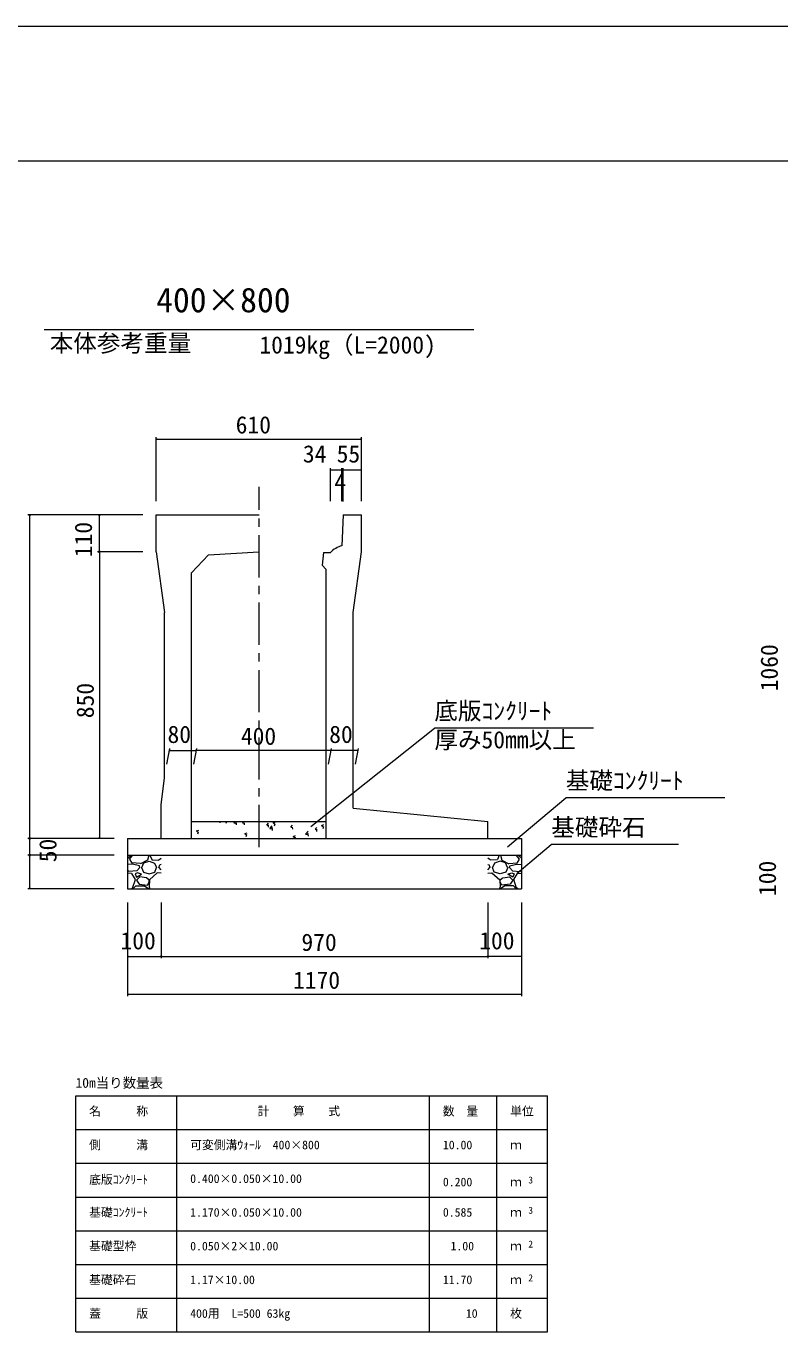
# Model space of a CAD drawing. Units: millimetres on the paper, scale 1:20. Extents: x 0 to 841, y 0 to 594.
# Drawn here: x 540.7 to 652.6, y 400.3 to 594 of the extents above; entities that cross this region are included whole.
import ezdxf
from ezdxf.enums import TextEntityAlignment as Align

# ---------------------------------------------------------------- set-up
doc = ezdxf.new("R2010")
doc.units = ezdxf.units.MM
doc.linetypes.add('USER1', pattern=[10, 6.25, -1.25, 1.25, -1.25])
for name, color, linetype, lineweight in [('D-STR-DIM（寸法）', 7, 'Continuous', 18), ('D-STR-HTXT（旗揚げ）', 4, 'Continuous', 18), ('D-STR-STRn（構造物）', 5, 'Continuous', 18), ('D-STR（構造物外形線）', 1, 'Continuous', 18), ('D-TTL(外枠）', 2, 'Continuous', 18), ('DEFPOINTS_2', 8, 'Continuous', 18)]:
    doc.layers.add(name, color=color, linetype=linetype, lineweight=lineweight)
doc.layers.add('D-STR-TXT（文字）', color=7, linetype='Continuous')
doc.styles.add('ＭＳ ゴシック', font='')
doc.styles.get('ＭＳ ゴシック').set_extended_font_data('MS Gothic')

msp = doc.modelspace()

# ---------------------------------------------------------------- linework, layer by layer
at = {"layer": 'D-STR-DIM（寸法）'}
for p, q in [((560.018, 523.525), (560.018, 533.014)), ((560.018, 532.764), (560.168, 532.789)), ((560.018, 532.764), (560.038, 532.764)), ((560.168, 532.739), (560.018, 532.764)), ((560.038, 532.764), (590.498, 532.764)), ((590.368, 532.789), (590.518, 532.764)), ((590.518, 532.764), (590.368, 532.739)), ((590.518, 532.764), (590.498, 532.764)), ((590.518, 523.525), (590.518, 533.014)), ((585.873, 523.525), (585.873, 528.431)), ((585.873, 528.181), (586.023, 528.206)), ((585.873, 528.181), (585.893, 528.181)), ((586.023, 528.156), (585.873, 528.181)), ((585.893, 528.181), (587.563, 528.181)), ((587.433, 528.206), (587.583, 528.181)), ((587.583, 528.181), (587.433, 528.156)), ((587.583, 528.181), (587.563, 528.181)), ((587.583, 523.525), (587.583, 528.431)), ((587.583, 523.525), (587.583, 528.431)), ((587.583, 528.181), (587.733, 528.206)), ((587.583, 528.181), (587.603, 528.181)), ((587.733, 528.156), (587.583, 528.181)), ((587.772, 528.181), (587.603, 528.181)), ((587.642, 528.206), (587.792, 528.181)), ((587.792, 528.181), (587.642, 528.156)), ((587.792, 528.181), (587.772, 528.181)), ((587.792, 523.516), (587.792, 528.431)), ((587.792, 523.516), (587.792, 528.431)), ((587.792, 528.181), (587.942, 528.206)), ((587.792, 528.181), (587.812, 528.181)), ((587.942, 528.156), (587.792, 528.181)), ((587.812, 528.181), (590.498, 528.181)), ((590.368, 528.206), (590.518, 528.181)), ((590.518, 528.181), (590.368, 528.156)), ((590.518, 528.181), (590.498, 528.181)), ((590.518, 523.525), (590.518, 528.431)), ((558.018, 521.525), (540.971, 521.525)), ((541.196, 521.375), (541.221, 521.525)), ((541.221, 521.525), (541.221, 521.505)), ((541.221, 521.525), (541.246, 521.375)), ((541.221, 521.505), (541.221, 473.545)), ((558.018, 521.525), (551.331, 521.525)), ((551.556, 521.375), (551.581, 521.525)), ((551.581, 521.525), (551.581, 521.505)), ((551.581, 521.525), (551.606, 521.375)), ((551.581, 516.045), (551.581, 521.505)), ((558.018, 516.025), (551.331, 516.025)), ((556.018, 516.025), (551.331, 516.025)), ((551.581, 516.025), (551.556, 516.175)), ((551.556, 515.875), (551.581, 516.025)), ((551.606, 516.175), (551.581, 516.025)), ((551.581, 516.025), (551.581, 516.045)), ((551.581, 516.025), (551.581, 516.005)), ((551.581, 516.025), (551.606, 515.875)), ((551.581, 516.005), (551.581, 473.545)), ((561.62, 484.525), (562.028, 486.839)), ((561.984, 486.589), (562.134, 486.614)), ((561.984, 486.589), (562.004, 486.589)), ((562.134, 486.564), (561.984, 486.589)), ((562.004, 486.589), (565.964, 486.589)), ((565.62, 484.525), (566.028, 486.839)), ((565.62, 484.525), (566.028, 486.839)), ((565.834, 486.614), (565.984, 486.589)), ((565.984, 486.589), (565.834, 486.564)), ((565.984, 486.589), (565.964, 486.589)), ((565.984, 486.589), (566.134, 486.614)), ((565.984, 486.589), (566.004, 486.589)), ((566.134, 486.564), (565.984, 486.589)), ((585.964, 486.589), (566.004, 486.589)), ((585.62, 484.525), (586.028, 486.839)), ((585.62, 484.525), (586.028, 486.839)), ((585.834, 486.614), (585.984, 486.589)), ((585.984, 486.589), (585.834, 486.564)), ((585.984, 486.589), (585.964, 486.589)), ((585.984, 486.589), (586.134, 486.614)), ((585.984, 486.589), (586.004, 486.589)), ((586.134, 486.564), (585.984, 486.589)), ((589.964, 486.589), (586.004, 486.589)), ((589.62, 484.525), (590.028, 486.839)), ((589.834, 486.614), (589.984, 486.589)), ((589.984, 486.589), (589.834, 486.564)), ((589.984, 486.589), (589.964, 486.589)), ((553.768, 473.525), (540.971, 473.525)), ((553.768, 473.525), (540.971, 473.525)), ((541.221, 473.525), (541.196, 473.675)), ((541.196, 473.375), (541.221, 473.525)), ((541.246, 473.675), (541.221, 473.525)), ((541.221, 473.525), (541.221, 473.545)), ((541.221, 473.525), (541.221, 473.505)), ((541.221, 473.525), (541.246, 473.375)), ((541.221, 473.505), (541.221, 471.045)), ((553.768, 473.525), (551.331, 473.525)), ((551.581, 473.525), (551.556, 473.675)), ((551.606, 473.675), (551.581, 473.525)), ((551.581, 473.525), (551.581, 473.545)), ((553.768, 471.025), (540.971, 471.025)), ((553.768, 471.025), (540.971, 471.025)), ((541.221, 471.025), (541.196, 471.175)), ((541.196, 470.875), (541.221, 471.025)), ((541.246, 471.175), (541.221, 471.025)), ((541.221, 471.025), (541.221, 471.045)), ((541.221, 471.025), (541.221, 471.005)), ((541.221, 471.025), (541.246, 470.875)), ((541.221, 471.005), (541.221, 466.045)), ((553.768, 466.025), (540.971, 466.025)), ((541.221, 466.025), (541.196, 466.175)), ((541.246, 466.175), (541.221, 466.025)), ((541.221, 466.025), (541.221, 466.045)), ((555.768, 464.025), (555.768, 450.152)), ((555.768, 464.025), (555.768, 455.775)), ((560.768, 464.025), (560.768, 455.775)), ((560.768, 464.025), (560.768, 455.775)), ((609.268, 464.025), (609.268, 455.775)), ((609.268, 464.025), (609.268, 455.775)), ((614.268, 464.025), (614.268, 455.775)), ((614.268, 464.025), (614.268, 450.152)), ((555.768, 456.025), (555.918, 456.05)), ((555.768, 456.025), (555.788, 456.025)), ((555.918, 456), (555.768, 456.025)), ((555.788, 456.025), (560.748, 456.025)), ((560.618, 456.05), (560.768, 456.025)), ((560.768, 456.025), (560.618, 456)), ((560.768, 456.025), (560.748, 456.025)), ((560.768, 456.025), (560.918, 456.05)), ((560.768, 456.025), (560.788, 456.025)), ((560.918, 456), (560.768, 456.025)), ((560.788, 456.025), (609.248, 456.025)), ((609.118, 456.05), (609.268, 456.025)), ((609.268, 456.025), (609.118, 456)), ((609.268, 456.025), (609.248, 456.025)), ((609.268, 456.025), (609.418, 456.05)), ((609.268, 456.025), (609.288, 456.025)), ((609.418, 456), (609.268, 456.025)), ((614.248, 456.025), (609.288, 456.025)), ((614.118, 456.05), (614.268, 456.025)), ((614.268, 456.025), (614.118, 456)), ((614.268, 456.025), (614.248, 456.025)), ((555.768, 450.402), (555.918, 450.427)), ((555.768, 450.402), (555.788, 450.402)), ((555.918, 450.377), (555.768, 450.402)), ((555.788, 450.402), (614.248, 450.402)), ((614.118, 450.427), (614.268, 450.402)), ((614.268, 450.402), (614.118, 450.377)), ((614.268, 450.402), (614.248, 450.402))]:
    msp.add_line(p, q, dxfattribs=at)
at = {"layer": 'D-STR-HTXT（旗揚げ）'}
for p, q in [((543.389, 549), (607.173, 549)), ((582.961, 475.29), (601.311, 489.885)), ((624.91, 489.885), (601.311, 489.885)), ((612.174, 472.294), (620.819, 479.558)), ((644.417, 479.558), (620.819, 479.558)), ((613.585, 468.365), (618.669, 472.627)), ((637.532, 472.627), (618.669, 472.627)), ((548.102, 435.339), (618.102, 435.339)), ((548.102, 400.339), (548.102, 435.339)), ((563.102, 400.339), (563.102, 435.339)), ((600.602, 400.339), (600.602, 435.339)), ((610.602, 419.339), (610.602, 435.339)), ((610.602, 400.339), (610.602, 435.339)), ((618.102, 400.339), (618.102, 435.339)), ((548.102, 430.339), (618.102, 430.339)), ((548.102, 425.339), (618.102, 425.339)), ((548.102, 420.339), (618.102, 420.339)), ((548.102, 415.339), (618.102, 415.339)), ((548.102, 410.339), (618.102, 410.339)), ((548.102, 405.339), (618.102, 405.339)), ((548.102, 400.339), (618.102, 400.339))]:
    msp.add_line(p, q, dxfattribs=at)
at = {"layer": 'D-STR-STRn（構造物）', "color": 7, "linetype": 'USER1'}
msp.add_line((575.281, 472.245), (575.281, 525.68), dxfattribs=at)
at = {"layer": 'D-STR-STRn（構造物）', "color": 7}
for p, q in [((565.268, 476.025), (585.268, 476.025)), ((565.999, 474.636), (566.35, 474.771)), ((566, 474.636), (566.248, 474.468)), ((566.209, 474.191), (566.31, 474.493)), ((569.529, 475.83), (569.493, 476.025)), ((570.41, 475.804), (570.484, 476.025)), ((571.531, 475.827), (571.721, 476.025)), ((571.531, 475.827), (571.976, 475.758)), ((571.933, 475.536), (571.878, 476.01)), ((572.855, 475.821), (573.026, 476.025)), ((572.855, 475.821), (573.154, 475.795)), ((573.115, 475.516), (573.057, 475.829)), ((576.441, 475.507), (576.682, 475.794)), ((576.441, 475.507), (576.74, 475.481)), ((576.701, 475.202), (576.644, 475.516)), ((576.867, 475), (577.257, 475.406)), ((576.867, 475), (577.312, 474.931)), ((577.27, 474.708), (577.214, 475.183)), ((577.386, 475.848), (577.736, 475.983)), ((577.386, 475.848), (577.635, 475.681)), ((577.596, 475.403), (577.697, 475.705)), ((580.027, 475.193), (580.269, 475.48)), ((580.027, 475.193), (580.326, 475.167)), ((580.288, 474.889), (580.23, 475.202)), ((582.203, 474.172), (582.593, 474.578)), ((583.614, 474.879), (583.855, 475.167)), ((583.614, 474.879), (583.913, 474.853)), ((583.874, 474.575), (583.816, 474.888)), ((584.572, 475.448), (584.922, 475.582)), ((584.572, 475.448), (584.821, 475.28)), ((584.781, 475.003), (584.883, 475.305)), ((573.185, 474.236), (573.535, 474.37)), ((573.185, 474.236), (573.434, 474.068)), ((573.394, 473.791), (573.496, 474.093)), ((580.371, 473.835), (580.721, 473.97)), ((580.371, 473.835), (580.62, 473.668)), ((580.625, 473.525), (580.682, 473.692)), ((582.203, 474.172), (582.648, 474.103)), ((582.606, 473.88), (582.551, 474.355))]:
    msp.add_line(p, q, dxfattribs=at)
at = {"layer": 'D-STR-STRn（構造物）'}
for p, q in [((555.768, 473.525), (555.768, 466.025)), ((555.768, 473.525), (614.268, 473.525)), ((614.268, 473.525), (614.268, 466.025)), ((555.768, 471.025), (614.268, 471.025)), ((555.768, 470.59), (556.331, 471.025)), ((556.076, 470.473), (556.573, 471.025)), ((558.928, 471.023), (558.728, 470.323)), ((559.098, 471.025), (559.368, 470.384)), ((610.937, 471.025), (610.667, 470.384)), ((611.107, 471.023), (611.307, 470.323)), ((613.959, 470.473), (613.462, 471.025)), ((614.268, 470.59), (613.705, 471.025)), ((556.531, 469.717), (555.768, 469.637)), ((555.975, 468.639), (555.768, 468.865)), ((557.123, 468.726), (555.973, 468.626)), ((556.436, 469.87), (556.086, 470.47)), ((557.673, 469.783), (556.423, 469.883)), ((557.525, 469.476), (556.525, 469.726)), ((557.576, 469.223), (557.126, 468.723)), ((557.577, 469.22), (557.527, 469.47)), ((558.729, 470.319), (557.679, 469.769)), ((557.822, 469.224), (558.122, 468.524)), ((557.875, 469.223), (558.175, 469.923)), ((558.177, 469.923), (558.977, 470.173)), ((558.975, 470.173), (559.775, 469.873)), ((559.373, 470.37), (560.423, 470.32)), ((559.777, 469.871), (560.077, 469.221)), ((559.825, 468.525), (560.075, 469.225)), ((560.425, 469.224), (560.575, 469.624)), ((560.768, 468.865), (560.425, 469.239)), ((560.427, 470.327), (560.768, 470.59)), ((560.768, 469.637), (560.581, 469.617)), ((609.609, 470.327), (609.268, 470.59)), ((609.268, 469.637), (609.455, 469.617)), ((609.268, 468.865), (609.611, 469.239)), ((609.61, 469.224), (609.46, 469.624)), ((610.662, 470.37), (609.612, 470.32)), ((610.258, 469.871), (609.958, 469.221)), ((610.211, 468.525), (609.961, 469.225)), ((611.061, 470.173), (610.261, 469.873)), ((611.858, 469.923), (611.058, 470.173)), ((611.306, 470.319), (612.356, 469.769)), ((612.16, 469.223), (611.86, 469.923)), ((612.213, 469.224), (611.913, 468.524)), ((612.362, 469.783), (613.612, 469.883)), ((612.458, 469.22), (612.508, 469.47)), ((612.459, 469.223), (612.909, 468.723)), ((612.511, 469.476), (613.511, 469.726)), ((612.912, 468.726), (614.062, 468.626)), ((613.505, 469.717), (614.268, 469.637)), ((613.599, 469.87), (613.949, 470.47)), ((614.061, 468.639), (614.268, 468.865)), ((556.378, 468.318), (555.768, 468.369)), ((556.937, 467.426), (556.387, 468.326)), ((556.527, 466.171), (556.927, 467.421)), ((556.874, 468.273), (557.074, 467.773)), ((557.226, 468.421), (556.876, 468.271)), ((557.075, 467.774), (557.825, 468.224)), ((557.075, 467.325), (557.475, 466.725)), ((557.576, 467.823), (557.076, 467.323)), ((557.828, 468.224), (557.228, 468.424)), ((558.582, 467.676), (557.582, 467.826)), ((558.122, 468.519), (558.972, 468.269)), ((558.987, 467.312), (558.587, 467.662)), ((558.728, 466.574), (558.978, 467.024)), ((559.024, 467.375), (558.974, 466.325)), ((558.976, 467.023), (558.976, 467.323)), ((558.979, 468.27), (559.829, 468.52)), ((560.177, 468.423), (559.027, 467.373)), ((560.768, 468.369), (560.178, 468.418)), ((609.268, 468.369), (609.858, 468.418)), ((609.858, 468.423), (611.008, 467.373)), ((611.056, 468.27), (610.206, 468.52)), ((611.011, 467.375), (611.061, 466.325)), ((611.048, 467.312), (611.448, 467.662)), ((611.308, 466.574), (611.058, 467.024)), ((611.059, 467.023), (611.059, 467.323)), ((611.913, 468.519), (611.063, 468.269)), ((611.453, 467.676), (612.453, 467.826)), ((612.207, 468.224), (612.807, 468.424)), ((612.961, 467.774), (612.211, 468.224)), ((612.459, 467.823), (612.959, 467.323)), ((612.961, 467.325), (612.561, 466.725)), ((612.81, 468.421), (613.16, 468.271)), ((613.161, 468.273), (612.961, 467.773)), ((613.098, 467.426), (613.648, 468.326)), ((613.508, 466.171), (613.108, 467.421)), ((613.658, 468.318), (614.268, 468.369)), ((555.768, 466.025), (589.268, 466.025)), ((555.768, 466.025), (614.268, 466.025)), ((556.331, 466.025), (556.527, 466.177)), ((556.573, 466.025), (556.976, 466.473)), ((556.976, 466.473), (558.276, 466.473)), ((557.478, 466.721), (558.728, 466.571)), ((558.275, 466.484), (558.925, 466.034)), ((558.968, 466.334), (559.098, 466.025)), ((611.067, 466.334), (610.937, 466.025)), ((611.761, 466.484), (611.111, 466.034)), ((612.557, 466.721), (611.307, 466.571)), ((613.059, 466.473), (611.759, 466.473)), ((613.462, 466.025), (613.059, 466.473)), ((613.705, 466.025), (613.509, 466.177))]:
    msp.add_line(p, q, dxfattribs=at)
at = {"layer": 'D-STR（構造物外形線）'}
for p, q in [((560.018, 516.025), (560.018, 521.525)), ((560.018, 521.525), (575.281, 521.525)), ((587.793, 521.525), (587.583, 516.933)), ((587.793, 521.525), (590.518, 521.525)), ((590.518, 516.025), (590.518, 521.525)), ((560.018, 516.025), (561.268, 507.025)), ((565.268, 512.925), (567.763, 515.575)), ((567.763, 515.575), (575.268, 516.025)), ((584.873, 515.925), (584.659, 514.071)), ((584.873, 515.925), (585.873, 515.925)), ((589.268, 507.025), (590.518, 516.025)), ((584.659, 514.071), (585.268, 513.425)), ((585.268, 473.525), (585.268, 513.425)), ((565.268, 473.525), (565.268, 512.925)), ((561.268, 482.525), (561.268, 507.025)), ((589.268, 478.025), (589.268, 507.025)), ((560.768, 478.525), (561.268, 482.525)), ((560.768, 473.525), (560.768, 478.525)), ((589.268, 478.025), (609.268, 476.025)), ((609.268, 473.525), (609.268, 476.025)), ((560.768, 473.525), (565.268, 473.525)), ((585.268, 473.525), (589.768, 473.525)), ((585.768, 473.525), (609.268, 473.525))]:
    msp.add_line(p, q, dxfattribs=at)
msp.add_arc((588.694, 513.09), 4, 106.13239, 134.86529, dxfattribs=at)
at = {"layer": 'D-TTL(外枠）'}
msp.add_line((25, 574), (820, 574), dxfattribs=at)
at = {"layer": 'DEFPOINTS_2'}
msp.add_line((0, 594), (841, 594), dxfattribs=at)

# ---------------------------------------------------------------- texts
at = {"layer": 'D-STR-DIM（寸法）', "style": 'ＭＳ ゴシック'}
for s, p in [('610', (571.821, 532.814)), ('34', (581.797, 528.506)), ('55', (586.811, 528.506)), ('4', (586.455, 524.31)), ('80', (561.701, 486.914)), ('80', (585.701, 486.914)), ('400', (572.591, 486.639)), ('100', (554.723, 456.304)), ('970', (581.58, 456.075)), ('100', (607.974, 456.304)), ('1170', (580.336, 450.452))]:
    msp.add_text(s, height=2.566, dxfattribs=at).set_placement(p, align=Align.BOTTOM_LEFT)
for s, p in [('110', (551.256, 515.231)), ('1060', (653.069, 495.344)), ('850', (551.531, 491.355)), ('50', (545.989, 469.992)), ('100', (652.794, 464.981))]:
    msp.add_text(s, height=2.566, rotation=90, dxfattribs=at).set_placement(p, align=Align.BOTTOM_LEFT)
at = {"layer": 'D-STR-TXT（文字）', "style": 'ＭＳ ゴシック'}
for s, height, p in [('400×800', 3.666, (560.016, 550.449)), ('本体参考重量', 2.566, (544.22, 544.933)), ('1019kg（L=2000)', 2.566, (575.34, 544.67)), ('底版ｺﾝｸﾘｰﾄ', 2.566, (601.311, 490.385)), ('厚み50mm以上', 2.566, (601.311, 486.113)), ('基礎ｺﾝｸﾘｰﾄ', 2.566, (620.819, 480.058)), ('基礎砕石', 2.566, (618.669, 473.127)), ('10m当り数量表', 1.466, (548.048, 436.102)), ('名\u3000\u3000\u3000称', 1.283, (550.064, 432.041)), ('計\u3000\u3000算\u3000\u3000式', 1.283, (575.068, 432.041)), ('数\u3000量', 1.283, (602.564, 432.041)), ('単位', 1.283, (612.564, 432.041)), ('側\u3000\u3000\u3000溝', 1.283, (550.064, 427.041)), ('可変側溝ｳｫｰﾙ\u3000400×800', 1.283, (565.064, 427.041)), ('10.00', 1.283, (602.577, 427.041)), ('ｍ', 1.283, (612.564, 427.041)), ('底版ｺﾝｸﾘｰﾄ', 1.283, (550.064, 421.908)), ('0.400×0.050×10.00', 1.283, (565.064, 422.041)), ('0.200', 1.283, (602.577, 421.541)), ('ｍ', 1.283, (612.564, 421.541)), ('3', 1.026, (615.265, 422.043)), ('基礎ｺﾝｸﾘｰﾄ', 1.283, (550.064, 417.041)), ('1.170×0.050×10.00', 1.283, (565.064, 417.041)), ('0.585', 1.283, (602.577, 417.041)), ('ｍ', 1.283, (612.564, 417.041)), ('3', 1.026, (615.265, 417.543)), ('基礎型枠', 1.283, (550.064, 412.041)), ('0.050×2×10.00', 1.283, (565.064, 412.041)), ('1.00', 1.283, (603.714, 412.041)), ('ｍ', 1.283, (612.564, 412.041)), ('2', 1.026, (615.265, 412.543)), ('基礎砕石', 1.283, (550.064, 407.041)), ('1.17×10.00', 1.283, (565.064, 407.041)), ('11.70', 1.283, (602.577, 407.041)), ('2', 1.026, (615.265, 407.543)), ('ｍ', 1.283, (612.564, 407.041)), ('蓋\u3000\u3000\u3000版', 1.283, (550.064, 402.041)), ('400用\u3000L=500 63kg', 1.283, (565.064, 402.041)), ('10', 1.283, (605.988, 402.041)), ('枚', 1.283, (612.564, 402.041))]:
    msp.add_text(s, height=height, dxfattribs=at).set_placement(p, align=Align.BOTTOM_LEFT)

doc.saveas('drawing.dxf')
